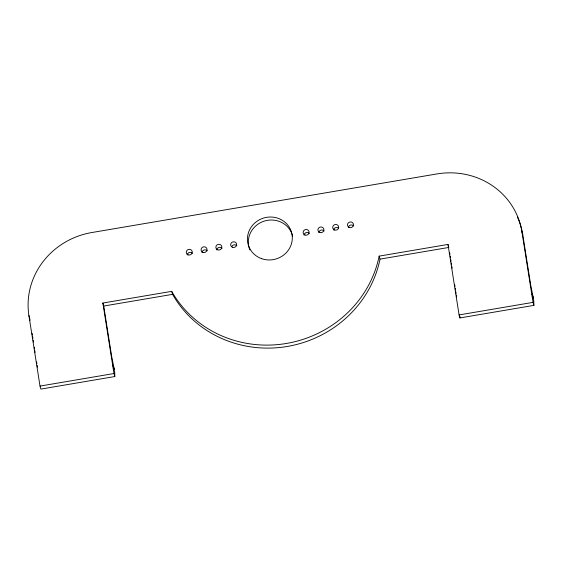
<?xml version="1.0" encoding="UTF-8"?>
<svg xmlns="http://www.w3.org/2000/svg" width="562" height="562" viewBox="0 0 562 562"><rect width="100%" height="100%" fill="white"/><g stroke="black" fill="none" stroke-linecap="round" stroke-linejoin="round"><path stroke-width="0.84" d="M102.867 303.037L171.698 291.348A111.775 106.183 -16.1 0 0 286.402 343.459A111.775 106.183 -16.1 0 0 379.153 256.124L447.984 244.435L448.848 247.442L380.017 259.124A111.775 106.183 -16.1 0 1 287.266 346.466A111.775 106.183 -16.1 0 1 172.569 294.355L103.738 306.044L102.867 303.037L113.967 373.533L114.831 376.533L40.878 389.094L40.014 386.087L28.915 315.598A75.062 71.311 -16.1 0 1 91.775 232.542L436.885 173.939A75.062 71.311 -16.1 0 1 521.936 231.881L522.801 234.881L530.718 285.166L533.422 298.605L532.123 294.095L533.795 300.951L533.9 305.377L459.948 317.93L459.077 314.931L447.984 244.435M40.014 386.087L113.967 373.533M459.077 314.931L533.036 302.37L533.9 305.377M379.153 256.124L380.017 259.124M171.698 291.348L172.569 294.355M28.915 315.598L29.568 317.846M521.936 231.881L533.036 302.37M449.67 252.64L449.944 254.375M450.218 256.11L450.485 257.846M450.759 259.581L451.033 261.309M451.307 263.044L451.581 264.779M451.855 266.514L452.129 268.25M454.721 284.723L454.995 286.451M455.262 288.187L455.536 289.922M455.81 291.657L456.084 293.392M456.358 295.127L456.632 296.855M103.738 306.044L111.648 356.329L114.36 369.761L113.053 365.258L113.426 367.604L114.725 372.114L114.831 376.533M29.786 318.598L30.053 320.333M32.104 333.336L32.378 335.071M32.645 336.807L32.919 338.542M33.193 340.277L33.467 342.012M34.289 347.211L34.556 348.946M34.83 350.681L35.104 352.409M36.607 361.949L36.881 363.684M37.155 365.419L37.422 367.155M459.913 316.462L459.948 317.93M187.167 254.937A3 2.852 -16.1 0 1 192.478 253.336M231.727 246.669A3 2.852 -16.1 0 1 236.848 245.805M216.742 249.914A3 2.852 -16.1 0 1 222.06 248.313M201.955 252.422A3 2.852 -16.1 0 1 207.266 250.828M304.007 235.099A3 2.852 -16.1 0 1 309.325 233.497M348.384 227.561A3 2.852 -16.1 0 1 353.695 225.959M333.589 230.076A3 2.852 -16.1 0 1 338.338 227.968M318.802 232.584A3 2.852 -16.1 0 1 324.112 230.982M249.858 249.879A22.522 21.391 -16.1 0 1 264.147 221.14A22.522 21.391 -16.1 0 1 292.619 236.159M517.412 217.065A75.062 71.311 -16.1 0 1 522.801 234.881M188.172 254.874A3 2.852 -16.1 0 0 192.225 251.678A3 2.852 -16.1 0 0 187.406 249.985A3 2.852 -16.1 0 0 188.172 254.874M305.018 235.028A3 2.852 -16.1 0 0 309.072 231.832A3 2.852 -16.1 0 0 304.253 230.146A3 2.852 -16.1 0 0 305.018 235.028M349.395 227.498A3 2.852 -16.1 0 0 353.442 224.301A3 2.852 -16.1 0 0 348.623 222.615A3 2.852 -16.1 0 0 349.395 227.498M334.601 230.006A3 2.852 -16.1 0 0 338.654 226.809A3 2.852 -16.1 0 0 333.835 225.123A3 2.852 -16.1 0 0 334.601 230.006M319.813 232.52A3 2.852 -16.1 0 0 323.867 229.324A3 2.852 -16.1 0 0 319.04 227.638A3 2.852 -16.1 0 0 319.813 232.52M217.754 249.851A3 2.852 -16.1 0 0 221.807 246.655A3 2.852 -16.1 0 0 216.988 244.962A3 2.852 -16.1 0 0 217.754 249.851M202.966 252.359A3 2.852 -16.1 0 0 207.02 249.163A3 2.852 -16.1 0 0 202.194 247.477A3 2.852 -16.1 0 0 202.966 252.359M232.549 247.336A3 2.852 -16.1 0 0 236.602 244.14A3 2.852 -16.1 0 0 231.776 242.454A3 2.852 -16.1 0 0 232.549 247.336M261.667 258.689A22.522 21.391 -16.1 0 0 292.064 234.726A22.522 21.391 -16.1 0 0 255.9 222.06A22.522 21.391 -16.1 0 0 261.667 258.689"/></g></svg>
